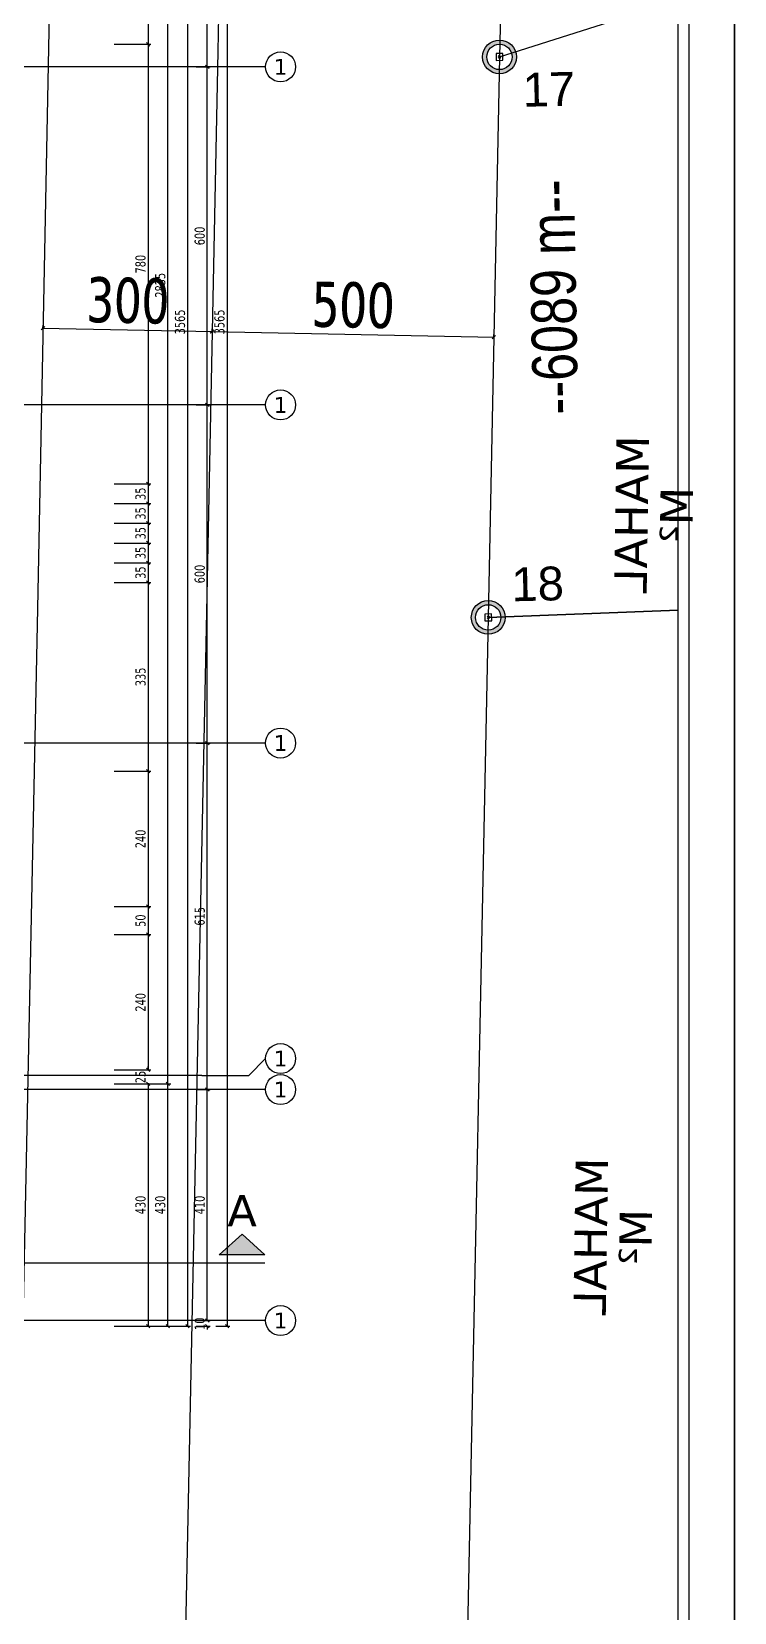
# Model space of a CAD drawing. Header units: millimetres. Extents: x 43168.9 to 43194.6, y -25545.1 to -25543.4.
# Drawn here: x 43173.387 to 43173.636, y -25544.652 to -25544.091 of the extents above; entities that cross this region are included whole.
import ezdxf
from ezdxf.enums import TextEntityAlignment as Align

# ---------------------------------------------------------------- set-up
doc = ezdxf.new("R2010")
doc.units = ezdxf.units.MM
doc.header["$LTSCALE"] = 200
doc.linetypes.add('DASHDOT', pattern=[1, 0.5, -0.25, 0, -0.25])
doc.linetypes.add('DASHDOT2', pattern=[0.5, 0.25, -0.125, 0, -0.125])
for name, color, linetype in [('aks_sgh', 5, 'DASHDOT2'), ('arsasiniri_sgh', 10, 'Continuous'), ('kesitcizgisi_sgh', 22, 'Continuous'), ('olcu-uyg_sgh', 193, 'Continuous'), ('olcuaks_sgh', 41, 'Continuous'), ('olcudis_sgh', 185, 'Continuous'), ('pafta_sgh', 11, 'Continuous'), ('sembol_sgh', 8, 'Continuous'), ('yapi-yaklasma_sgh', 41, 'DASHDOT'), ('yazi-mahal_sgh', 12, 'Continuous')]:
    doc.layers.add(name, color=color, linetype=linetype)
doc.styles.add('1-200', font='arial.ttf', dxfattribs={"height": 60})
doc.styles.add('dim', font='VERDANA.TTF', dxfattribs={"width": 0.7})
doc.styles.add('text1', font='VERDANA.TTF')
doc.styles.add('text2', font='arial.ttf')

# ---------------------------------------------------------------- blocks, each defined once
blk = doc.blocks.new('_Oblique')
at = {"color": 0, "linetype": 'ByBlock', "lineweight": -2}
blk.add_line((-0.5, -0.5), (0.5, 0.5), dxfattribs=at)

msp = doc.modelspace()

# ---------------------------------------------------------------- hatches: boundary and pattern name
h = msp.add_hatch(color=256)
edge = h.paths.add_edge_path()
edge.add_arc((43173.55254, -25544.1004), 0.006, 0, 360)
edge = h.paths.add_edge_path(flags=16)
edge.add_arc((43173.55254, -25544.1004), 0.0045, 0, 360)
h = msp.add_hatch(color=256)
edge = h.paths.add_edge_path()
edge.add_arc((43173.54855, -25544.29933), 0.006, 0, 360)
edge = h.paths.add_edge_path(flags=16)
edge.add_arc((43173.54855, -25544.29933), 0.0045, 0, 360)
msp.add_hatch(color=256).paths.add_polyline_path([(43173.46933, -25544.52557), (43173.45309, -25544.52557), (43173.46121, -25544.51829)])

# ---------------------------------------------------------------- linework, layer by layer
at = {"color": 0, "linetype": 'ByBlock', "lineweight": -2}
for p, q in [((43173.42728, -25544.09532), (43173.42848, -25544.09652)), ((43173.42848, -25544.09652), (43173.42728, -25544.09532)), ((43173.44948, -25544.10452), (43173.44828, -25544.10332)), ((43173.44828, -25544.10332), (43173.44948, -25544.10452)), ((43173.55371, -25544.09917), (43173.55131, -25544.09923)), ((43173.55131, -25544.09923), (43173.55137, -25544.10163)), ((43173.55137, -25544.10163), (43173.55377, -25544.10157)), ((43173.55297, -25544.10081), (43173.55211, -25544.09998)), ((43173.55295, -25544.09996), (43173.55213, -25544.10083)), ((43173.55377, -25544.10157), (43173.55371, -25544.09917)), ((43173.39119, -25544.19608), (43173.38997, -25544.19725)), ((43173.44995, -25544.19846), (43173.45118, -25544.19728)), ((43173.45118, -25544.19728), (43173.44995, -25544.19846)), ((43173.54993, -25544.20046), (43173.55116, -25544.19929)), ((43173.44948, -25544.22452), (43173.44828, -25544.22332)), ((43173.44828, -25544.22332), (43173.44948, -25544.22452)), ((43173.42728, -25544.25132), (43173.42848, -25544.25252)), ((43173.42848, -25544.25252), (43173.42728, -25544.25132)), ((43173.42728, -25544.25832), (43173.42848, -25544.25952)), ((43173.42848, -25544.25952), (43173.42728, -25544.25832)), ((43173.42728, -25544.26532), (43173.42848, -25544.26652)), ((43173.42848, -25544.26652), (43173.42728, -25544.26532)), ((43173.42728, -25544.27232), (43173.42848, -25544.27352)), ((43173.42848, -25544.27352), (43173.42728, -25544.27232)), ((43173.42728, -25544.27932), (43173.42848, -25544.28052)), ((43173.42848, -25544.28052), (43173.42728, -25544.27932)), ((43173.42728, -25544.28632), (43173.42848, -25544.28752)), ((43173.42848, -25544.28752), (43173.42728, -25544.28632)), ((43173.54972, -25544.2981), (43173.54732, -25544.29816)), ((43173.54732, -25544.29816), (43173.54738, -25544.30056)), ((43173.54898, -25544.29974), (43173.54812, -25544.29892)), ((43173.54896, -25544.2989), (43173.54814, -25544.29976)), ((43173.54978, -25544.3005), (43173.54972, -25544.2981)), ((43173.54738, -25544.30056), (43173.54978, -25544.3005)), ((43173.44948, -25544.34452), (43173.44828, -25544.34332)), ((43173.44828, -25544.34332), (43173.44948, -25544.34452)), ((43173.42728, -25544.35332), (43173.42848, -25544.35452)), ((43173.42848, -25544.35452), (43173.42728, -25544.35332)), ((43173.42728, -25544.40132), (43173.42848, -25544.40252)), ((43173.42848, -25544.40252), (43173.42728, -25544.40132)), ((43173.42728, -25544.41132), (43173.42848, -25544.41252)), ((43173.42848, -25544.41252), (43173.42728, -25544.41132)), ((43173.42728, -25544.45932), (43173.42848, -25544.46052)), ((43173.42728, -25544.45932), (43173.42848, -25544.46052)), ((43173.42848, -25544.46552), (43173.42728, -25544.46432)), ((43173.42848, -25544.46552), (43173.42728, -25544.46432)), ((43173.43548, -25544.46552), (43173.43428, -25544.46432)), ((43173.43428, -25544.46432), (43173.43548, -25544.46552)), ((43173.44948, -25544.46752), (43173.44828, -25544.46632)), ((43173.44828, -25544.46632), (43173.44948, -25544.46752)), ((43173.42728, -25544.55032), (43173.42848, -25544.55152)), ((43173.43428, -25544.55032), (43173.43548, -25544.55152)), ((43173.44128, -25544.55032), (43173.44248, -25544.55152)), ((43173.44828, -25544.54832), (43173.44948, -25544.54952)), ((43173.44828, -25544.54832), (43173.44948, -25544.54952)), ((43173.44948, -25544.55152), (43173.44828, -25544.55032)), ((43173.45528, -25544.55032), (43173.45648, -25544.55152))]:
    msp.add_line(p, q, dxfattribs=at)
for p, q in [((43173.46956, -25544.10392), (43173.44688, -25544.10392)), ((43173.46956, -25544.22392), (43173.44688, -25544.22392)), ((43173.46956, -25544.34392), (43173.44688, -25544.34392)), ((43173.46956, -25544.45592), (43173.46956, -25544.45592)), ((43173.46956, -25544.46692), (43173.44688, -25544.46692)), ((43173.45309, -25544.52557), (43173.46121, -25544.51829)), ((43173.46121, -25544.51829), (43173.46933, -25544.52557)), ((43173.46933, -25544.52557), (43173.45309, -25544.52557)), ((43173.46956, -25544.54892), (43173.44688, -25544.54892))]:
    msp.add_line(p, q)
at = {"linetype": 'DASHDOT'}
msp.add_line((43173.40213, -25544.52837), (43173.46933, -25544.52837), dxfattribs=at)
at = {"color": 0, "linetype": 'Continuous', "lineweight": -2}
for centre, radius in [((43173.55254, -25544.1004), 0.006), ((43173.55254, -25544.1004), 0.0045), ((43173.54855, -25544.29933), 0.006), ((43173.54855, -25544.29933), 0.0045)]:
    msp.add_circle(centre, radius, dxfattribs=at)
at = {"linetype": 'Continuous'}
for centre in [(43173.47488, -25544.10392), (43173.47488, -25544.22392), (43173.47488, -25544.34392), (43173.47488, -25544.45592), (43173.47488, -25544.46692), (43173.47488, -25544.54892)]:
    msp.add_circle(centre, 0.00532, dxfattribs=at)
at = {"layer": 'aks_sgh'}
for p, q in [((43173.44688, -25544.10392), (43172.64488, -25544.10392)), ((43173.44688, -25544.22392), (43172.64488, -25544.22392)), ((43173.44688, -25544.34392), (43172.64488, -25544.34392)), ((43173.46356, -25544.46192), (43173.46956, -25544.45592)), ((43173.44688, -25544.46192), (43172.64488, -25544.46192)), ((43173.44688, -25544.46192), (43173.46356, -25544.46192)), ((43173.44688, -25544.46692), (43172.64488, -25544.46692)), ((43173.44688, -25544.54892), (43172.64488, -25544.54892))]:
    msp.add_line(p, q, dxfattribs=at)
at = {"layer": 'arsasiniri_sgh', "color": 14}
for p, q in [((43173.56176, -25543.64889), (43173.55254, -25544.10046)), ((43173.55254, -25544.1004), (43173.61588, -25544.08021)), ((43173.55254, -25544.1004), (43173.61588, -25544.08021)), ((43173.55254, -25544.10046), (43173.54855, -25544.29934)), ((43173.54855, -25544.29934), (43173.53697, -25544.86636)), ((43173.54855, -25544.29933), (43173.61588, -25544.2968)), ((43173.61588, -25544.2968), (43173.54855, -25544.29933))]:
    msp.add_line(p, q, dxfattribs=at)
at = {"layer": 'kesitcizgisi_sgh', "linetype": 'DASHDOT'}
msp.add_line((43172.68963, -25544.52837), (43173.40213, -25544.52837), dxfattribs=at)
at = {"layer": 'olcu-uyg_sgh'}
for p, q in [((43173.39033, -25544.19666), (43173.45082, -25544.19787)), ((43173.39033, -25544.19666), (43173.45082, -25544.19787)), ((43173.39058, -25544.19666), (43173.3906, -25544.19566)), ((43173.39058, -25544.19666), (43173.3906, -25544.19566)), ((43173.45032, -25544.19786), (43173.5508, -25544.19988)), ((43173.45032, -25544.19786), (43173.5508, -25544.19988)), ((43173.45057, -25544.19787), (43173.45059, -25544.19687)), ((43173.45057, -25544.19787), (43173.45059, -25544.19687)), ((43173.45057, -25544.19787), (43173.45059, -25544.19687)), ((43173.45057, -25544.19787), (43173.45059, -25544.19687)), ((43173.55055, -25544.19987), (43173.55057, -25544.19887)), ((43173.55055, -25544.19987), (43173.55057, -25544.19887))]:
    msp.add_line(p, q, dxfattribs=at)
at = {"layer": 'olcuaks_sgh'}
for p, q in [((43173.45588, -25543.83767), (43173.45588, -25544.55117)), ((43173.44888, -25544.10417), (43173.44888, -25543.98367)), ((43173.44488, -25544.10392), (43173.44988, -25544.10392)), ((43173.44488, -25544.10392), (43173.44988, -25544.10392)), ((43173.44888, -25544.22417), (43173.44888, -25544.10367)), ((43173.44488, -25544.22392), (43173.44988, -25544.22392)), ((43173.44488, -25544.22392), (43173.44988, -25544.22392)), ((43173.44888, -25544.34417), (43173.44888, -25544.22367)), ((43173.44488, -25544.34392), (43173.44988, -25544.34392)), ((43173.44488, -25544.34392), (43173.44988, -25544.34392)), ((43173.44888, -25544.46717), (43173.44888, -25544.34367)), ((43173.44488, -25544.46692), (43173.44988, -25544.46692)), ((43173.44488, -25544.46692), (43173.44988, -25544.46692)), ((43173.44888, -25544.54917), (43173.44888, -25544.46667)), ((43173.44488, -25544.54892), (43173.44988, -25544.54892)), ((43173.44488, -25544.54892), (43173.44988, -25544.54892)), ((43173.44488, -25544.55092), (43173.44988, -25544.55092)), ((43173.44888, -25544.54892), (43173.44888, -25544.54772)), ((43173.44888, -25544.55092), (43173.44888, -25544.55212)), ((43173.45188, -25544.55092), (43173.45688, -25544.55092))]:
    msp.add_line(p, q, dxfattribs=at)
at = {"layer": 'olcudis_sgh'}
for p, q in [((43173.44188, -25543.83767), (43173.44188, -25544.55117)), ((43173.43488, -25544.46517), (43173.43488, -25543.89767)), ((43173.42788, -25544.04767), (43173.42788, -25544.09617)), ((43173.41588, -25544.09592), (43173.42888, -25544.09592)), ((43173.41588, -25544.09592), (43173.42888, -25544.09592)), ((43173.42788, -25544.09567), (43173.42788, -25544.25217)), ((43173.41588, -25544.25192), (43173.42888, -25544.25192)), ((43173.41588, -25544.25192), (43173.42888, -25544.25192)), ((43173.42788, -25544.25167), (43173.42788, -25544.25917)), ((43173.41588, -25544.25892), (43173.42888, -25544.25892)), ((43173.41588, -25544.25892), (43173.42888, -25544.25892)), ((43173.42788, -25544.25867), (43173.42788, -25544.26617)), ((43173.41588, -25544.26592), (43173.42888, -25544.26592)), ((43173.41588, -25544.26592), (43173.42888, -25544.26592)), ((43173.42788, -25544.26567), (43173.42788, -25544.27317)), ((43173.41588, -25544.27292), (43173.42888, -25544.27292)), ((43173.41588, -25544.27292), (43173.42888, -25544.27292)), ((43173.42788, -25544.27267), (43173.42788, -25544.28017)), ((43173.41588, -25544.27992), (43173.42888, -25544.27992)), ((43173.41588, -25544.27992), (43173.42888, -25544.27992)), ((43173.42788, -25544.27967), (43173.42788, -25544.28717)), ((43173.41588, -25544.28692), (43173.42888, -25544.28692)), ((43173.41588, -25544.28692), (43173.42888, -25544.28692)), ((43173.42788, -25544.28667), (43173.42788, -25544.35417)), ((43173.41588, -25544.35392), (43173.42888, -25544.35392)), ((43173.41588, -25544.35392), (43173.42888, -25544.35392)), ((43173.42788, -25544.35367), (43173.42788, -25544.40217)), ((43173.41588, -25544.40192), (43173.42888, -25544.40192)), ((43173.41588, -25544.40192), (43173.42888, -25544.40192)), ((43173.42788, -25544.40167), (43173.42788, -25544.41217)), ((43173.41588, -25544.41192), (43173.42888, -25544.41192)), ((43173.41588, -25544.41192), (43173.42888, -25544.41192)), ((43173.42788, -25544.41167), (43173.42788, -25544.46017)), ((43173.41588, -25544.45992), (43173.42888, -25544.45992)), ((43173.41588, -25544.45992), (43173.42888, -25544.45992)), ((43173.42788, -25544.45992), (43173.42788, -25544.45872)), ((43173.41588, -25544.46492), (43173.42888, -25544.46492)), ((43173.41588, -25544.46492), (43173.42888, -25544.46492)), ((43173.42288, -25544.46492), (43173.43588, -25544.46492)), ((43173.42288, -25544.46492), (43173.43588, -25544.46492)), ((43173.42788, -25544.46467), (43173.42788, -25544.55117)), ((43173.42788, -25544.46492), (43173.42788, -25544.46612)), ((43173.43488, -25544.55117), (43173.43488, -25544.46467)), ((43173.41588, -25544.55092), (43173.42888, -25544.55092)), ((43173.42288, -25544.55092), (43173.43588, -25544.55092)), ((43173.42988, -25544.55092), (43173.44288, -25544.55092))]:
    msp.add_line(p, q, dxfattribs=at)
at = {"layer": 'pafta_sgh'}
for p, q in [((43173.63588, -25544.97), (43173.63588, -25543.51)), ((43173.63588, -25543.51), (43173.63588, -25544.97)), ((43173.61988, -25544.954), (43173.61988, -25543.526)), ((43173.61588, -25544.95), (43173.61588, -25543.53))]:
    msp.add_line(p, q, dxfattribs=at)
at = {"layer": 'yapi-yaklasma_sgh'}
for p, q in [((43173.39783, -25543.83951), (43173.39257, -25544.0972)), ((43173.39783, -25543.83951), (43173.39257, -25544.0972)), ((43173.45777, -25543.84307), (43173.45256, -25544.09842)), ((43173.45777, -25543.84307), (43173.45256, -25544.09842)), ((43173.39257, -25544.0972), (43173.38858, -25544.29613)), ((43173.39257, -25544.0972), (43173.38858, -25544.29613)), ((43173.45256, -25544.09842), (43173.44857, -25544.29733)), ((43173.45256, -25544.09842), (43173.44857, -25544.29733)), ((43173.38858, -25544.29613), (43173.38013, -25544.71005)), ((43173.38858, -25544.29613), (43173.38013, -25544.71005)), ((43173.44857, -25544.29733), (43173.43894, -25544.76867)), ((43173.44857, -25544.29733), (43173.43894, -25544.76867))]:
    msp.add_line(p, q, dxfattribs=at)

# ---------------------------------------------------------------- block references
at = {"layer": 'olcu-uyg_sgh', "xscale": 0.001200000001963099, "yscale": 0.001200000001963099, "zscale": 0.001200000001963099}
for p, rotation in [((43173.39058, -25544.19666), 178.8509759303838), ((43173.45057, -25544.19787), 178.8509759303838), ((43173.45057, -25544.19787), 358.8509759303838), ((43173.55055, -25544.19987), 358.8509759303838)]:
    msp.add_blockref('_Oblique', p, dxfattribs=dict(at, rotation=rotation))

# ---------------------------------------------------------------- texts
at = {"linetype": 'Continuous', "style": 'text1'}
for p in [(43173.47488, -25544.10392), (43173.47488, -25544.22392), (43173.47488, -25544.34392), (43173.47488, -25544.45592), (43173.47488, -25544.46692), (43173.47488, -25544.54892)]:
    msp.add_attdef('1', text='', height=0.0056, dxfattribs=at).set_placement(p, align=Align.MIDDLE)
at = {"color": 7, "style": 'text1', "text_generation_flag": 4}
for tag, text, height, p in [('MAHAL', '', 0.01154, (43173.59942, -25544.26274)), ('M²', 'm²', 0.011537, (43173.61522, -25544.26298)), ('MAHAL', '', 0.01154, (43173.58491, -25544.51905)), ('M²', 'm²', 0.011537, (43173.60071, -25544.51929))]:
    msp.add_attdef(tag, text=text, height=height, rotation=269.1301, dxfattribs=at).set_placement(p, align=Align.MIDDLE)
at = {"linetype": 'Continuous', "style": 'text1', "text_generation_flag": 4}
msp.add_attdef('A', text='A', height=0.0112, rotation=180, dxfattribs=at).set_placement((43173.46121, -25544.50989), align=Align.MIDDLE)
at = {"layer": 'olcu-uyg_sgh', "color": 2, "style": 'dim', "width": 0.7}
for s, p in [('300', (43173.40581, -25544.19447)), ('500', (43173.48572, -25544.19608))]:
    msp.add_text(s, height=0.016, rotation=358.851, dxfattribs=at).set_placement(p)
at = {"layer": 'olcu-uyg_sgh', "color": 2, "char_height": 0.016, "attachment_point": 5, "rotation": 358.851, "style": 'dim'}
for s, insert in [('\\A1;300', (43173.42078, -25544.18694)), ('\\A1;500', (43173.50076, -25544.18854))]:
    msp.add_mtext(s, dxfattribs=dict(at, insert=insert))
at = {"layer": 'olcuaks_sgh', "color": 2, "style": 'dim', "width": 0.7}
for s, p in [('600', (43173.44797, -25544.16723)), ('3565', (43173.45497, -25544.19885)), ('600', (43173.44797, -25544.28723)), ('615', (43173.44797, -25544.40872)), ('410', (43173.44797, -25544.51118)), ('10', (43173.44797, -25544.55224))]:
    msp.add_text(s, height=0.0036, rotation=90, dxfattribs=at).set_placement(p)
at = {"layer": 'olcudis_sgh', "color": 2, "style": 'dim', "width": 0.7}
for s, p in [('780', (43173.42696, -25544.17724)), ('2835', (43173.43396, -25544.18584)), ('3565', (43173.44097, -25544.19885)), ('35', (43173.42697, -25544.25764)), ('35', (43173.42697, -25544.26464)), ('35', (43173.42697, -25544.27164)), ('35', (43173.42697, -25544.27864)), ('35', (43173.42697, -25544.28564)), ('335', (43173.42697, -25544.32374)), ('240', (43173.42697, -25544.38125)), ('50', (43173.42697, -25544.40917)), ('240', (43173.42697, -25544.43925)), ('25', (43173.42697, -25544.46464)), ('430', (43173.42697, -25544.51118)), ('430', (43173.43397, -25544.51118))]:
    msp.add_text(s, height=0.0036, rotation=90, dxfattribs=at).set_placement(p)
at = {"layer": 'sembol_sgh', "color": 1, "ltscale": 50, "style": '1-200'}
for s, p in [('17', (43173.56087, -25544.1181)), ('18', (43173.55688, -25544.29363))]:
    msp.add_text(s, height=0.012, rotation=1.3638, dxfattribs=at).set_placement(p)
at = {"layer": 'yazi-mahal_sgh', "style": 'text2', "width": 0.8}
msp.add_text('--6089 m--', height=0.016, rotation=91.0003, dxfattribs=at).set_placement((43173.58043, -25544.22718))

doc.saveas('drawing.dxf')
